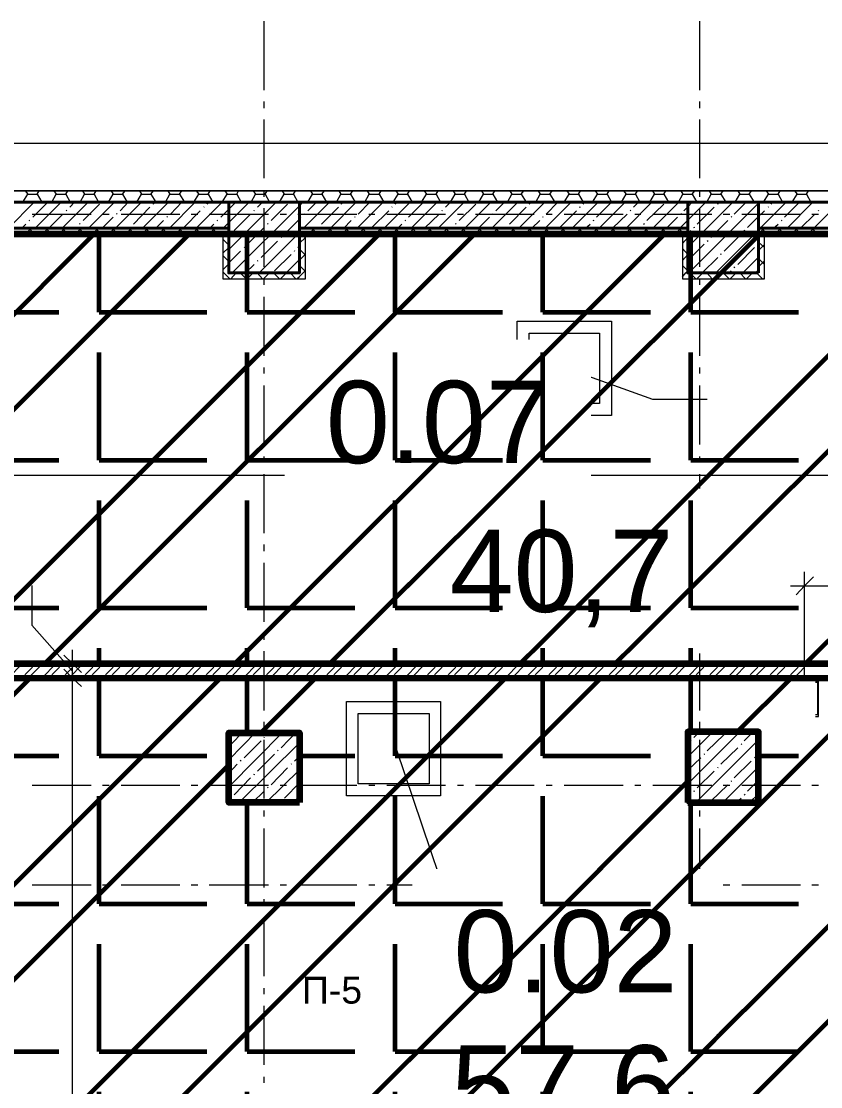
# Model space of a CAD drawing. Header units: millimetres. Extents: x -213911 to 415037, y -3642 to 107391.
# Drawn here: x -186741 to -179948, y 24848 to 33906 of the extents above; entities that cross this region are included whole.
import ezdxf

# ---------------------------------------------------------------- set-up
doc = ezdxf.new("R2010")
doc.units = ezdxf.units.MM
for name, color, linetype, lineweight in [('9.1 Стен подвал шпак', 160, 'Continuous', 90), ('9.2 Потолок подвал шпак', 90, 'Continuous', 60), ('9.3 клининг подвал', 190, 'Continuous', 60), ('Оси', 7, 'Continuous', 9)]:
    doc.layers.add(name, color=color, linetype=linetype, lineweight=lineweight)
doc.layers.add('PDF _Текст', color=7, linetype='Continuous')
doc.styles.get("Standard").update_dxf_attribs({"font": 'arial.ttf'})
pattern_1 = [(0, (0, 0), (0, 1257.3), [914.4, -342.9]), (90, (0, 0), (-1257.3, 8e-14), [914.4, -342.9])]

msp = doc.modelspace()

# ---------------------------------------------------------------- linework, layer by layer
at = {"lineweight": 40}
for points in [[(-188181.2, 32147.6), (-184978.5, 32147.6), (-184978.5, 32367.9), (-188181.2, 32367.9)], [(-184376.9, 32367.9), (-184978.5, 32367.9), (-184978.5, 31766.3), (-184376.9, 31766.3)], [(-184376.9, 32147.6), (-181076.8, 32147.6), (-181076.8, 32367.9), (-184376.9, 32367.9)], [(-180475.3, 31766.3), (-180475.3, 32367.9), (-181076.8, 32367.9), (-181076.8, 31766.3)], [(-180475.3, 32147.6), (-176870.1, 32147.6), (-176870.1, 32367.9), (-180475.3, 32367.9)], [(-184376.9, 27263.1), (-184376.9, 27864.6), (-184978.5, 27864.6), (-184978.5, 27263.1)], [(-180475.3, 27864.6), (-181076.8, 27864.6), (-181076.8, 27263.1), (-180475.3, 27263.1)]]:
    msp.add_lwpolyline(points, close=True, dxfattribs=at)
at = {"lineweight": 18}
for points in [[(-180009.3, 29182.1), (-180085.5, 29105.9), (-180157.5, 29029.6)], [(-186380.7, 28517), (-186304.5, 28445), (-186228.2, 28368.8)], [(-186380.7, 28398.4), (-186304.5, 28322.2), (-186228.2, 28250.1)]]:
    msp.add_lwpolyline(points, dxfattribs=at)
at = {"layer": '9.1 Стен подвал шпак'}
for points in [[(-184376.9, 27263.1), (-184978.5, 27263.1), (-184978.5, 27856.2), (-184376.9, 27856.2)], [(-181076.8, 27263.1), (-180475.3, 27263.1), (-180475.3, 27864.6), (-181076.8, 27864.6)]]:
    msp.add_lwpolyline(points, close=True, dxfattribs=at)
at = {"layer": 'Оси', "lineweight": 9}
for points in [[(-184677.7, 33321), (-184677.7, 33905.7)], [(-180975.2, 33321), (-180975.2, 33905.7)], [(-184677.7, 33168.5), (-184677.7, 33223.6)], [(-180975.2, 33168.5), (-180975.2, 33223.6)], [(-184677.7, 32571.2), (-184677.7, 33071.1)], [(-180975.2, 32571.2), (-180975.2, 33071.1)], [(-168384.7, 28983), (-168384.7, 29385.5), (-172769.4, 29385.5), (-172769.4, 32867.8), (-207511.6, 32867.8), (-207511.6, 4645.2), (-168384.7, 4645.2), (-168384.7, 5043.4)], [(-207062.6, 32465.3), (-193129.2, 32465.3), (-207062.6, 32465.3), (-207062.6, 32367.9), (-193129.2, 32367.9), (-173269.2, 32367.9), (-173269.2, 28885.6), (-164711.8, 28885.6), (-164711.8, 28983), (-164711.8, 32367.9), (-121873.9, 32367.9), (-121873.9, 28944.9)], [(-186728.1, 32367.9), (-186685.7, 32435.6)], [(-186706.9, 32465.3), (-186685.7, 32435.6), (-186605.3, 32435.6), (-186567.1, 32367.9)], [(-186605.3, 32435.6), (-186588.3, 32465.3)], [(-186482.4, 32367.9), (-186444.3, 32435.6)], [(-186465.5, 32465.3), (-186444.3, 32435.6), (-186363.8, 32435.6), (-186325.7, 32367.9)], [(-186363.8, 32435.6), (-186346.8, 32465.3)], [(-186240.9, 32367.9), (-186202.8, 32435.6)], [(-186219.7, 32465.3), (-186202.8, 32435.6), (-186122.3, 32435.6), (-186084.2, 32367.9)], [(-186122.3, 32435.6), (-186105.4, 32465.3)], [(-185999.5, 32367.9), (-185961.3, 32435.6)], [(-185978.3, 32465.3), (-185961.3, 32435.6), (-185880.8, 32435.6), (-185842.7, 32367.9)], [(-185880.8, 32435.6), (-185859.7, 32465.3)], [(-185758, 32367.9), (-185719.9, 32435.6)], [(-185736.8, 32465.3), (-185719.9, 32435.6), (-185639.4, 32435.6), (-185597, 32367.9)], [(-185639.4, 32435.6), (-185618.2, 32465.3)], [(-185516.5, 32367.9), (-185478.4, 32435.6)], [(-185495.3, 32465.3), (-185478.4, 32435.6), (-185397.9, 32435.6), (-185355.5, 32367.9)], [(-185397.9, 32435.6), (-185376.7, 32465.3)], [(-185275, 32367.9), (-185232.7, 32435.6)], [(-185253.9, 32465.3), (-185232.7, 32435.6), (-185152.2, 32435.6), (-185114.1, 32367.9)], [(-185152.2, 32435.6), (-185135.2, 32465.3)], [(-185033.6, 32367.9), (-184991.2, 32435.6)], [(-185012.4, 32465.3), (-184991.2, 32435.6), (-184910.7, 32435.6), (-184872.6, 32367.9)], [(-184910.7, 32435.6), (-184893.8, 32465.3)], [(-184787.9, 32367.9), (-184749.7, 32435.6)], [(-184770.9, 32465.3), (-184749.7, 32435.6), (-184669.2, 32435.6), (-184631.1, 32367.9)], [(-184677.7, 32414.5), (-184677.7, 32469.5)], [(-184669.2, 32435.6), (-184652.3, 32465.3)], [(-184546.4, 32367.9), (-184508.3, 32435.6)], [(-184525.2, 32465.3), (-184508.3, 32435.6), (-184427.8, 32435.6), (-184389.6, 32367.9)], [(-184427.8, 32435.6), (-184410.8, 32465.3)], [(-184304.9, 32367.9), (-184266.8, 32435.6)], [(-184283.7, 32465.3), (-184266.8, 32435.6), (-184186.3, 32435.6), (-184148.2, 32367.9)], [(-184186.3, 32435.6), (-184165.1, 32465.3)], [(-184063.4, 32367.9), (-184025.3, 32435.6)], [(-184042.3, 32465.3), (-184025.3, 32435.6), (-183944.8, 32435.6), (-183902.5, 32367.9)], [(-183944.8, 32435.6), (-183923.7, 32465.3)], [(-183822, 32367.9), (-183783.9, 32435.6)], [(-183800.8, 32465.3), (-183783.9, 32435.6), (-183699.1, 32435.6), (-183661, 32367.9)], [(-183699.1, 32435.6), (-183682.2, 32465.3)], [(-183580.5, 32367.9), (-183538.1, 32435.6)], [(-183559.3, 32465.3), (-183538.1, 32435.6), (-183457.7, 32435.6), (-183419.5, 32367.9)], [(-183457.7, 32435.6), (-183440.7, 32465.3)], [(-183339, 32367.9), (-183296.7, 32435.6)], [(-183317.9, 32465.3), (-183296.7, 32435.6), (-183216.2, 32435.6), (-183178.1, 32367.9)], [(-183216.2, 32435.6), (-183199.2, 32465.3)], [(-183093.3, 32367.9), (-183055.2, 32435.6)], [(-183072.1, 32465.3), (-183055.2, 32435.6), (-182974.7, 32435.6), (-182936.6, 32367.9)], [(-182974.7, 32435.6), (-182957.8, 32465.3)], [(-182851.9, 32367.9), (-182813.7, 32435.6)], [(-182830.7, 32465.3), (-182813.7, 32435.6), (-182733.2, 32435.6), (-182695.1, 32367.9)], [(-182733.2, 32435.6), (-182716.3, 32465.3)], [(-182610.4, 32367.9), (-182572.3, 32435.6)], [(-182589.2, 32465.3), (-182572.3, 32435.6), (-182491.8, 32435.6), (-182449.4, 32367.9)], [(-182491.8, 32435.6), (-182470.6, 32465.3)], [(-182368.9, 32367.9), (-182330.8, 32435.6)], [(-182347.7, 32465.3), (-182330.8, 32435.6), (-182250.3, 32435.6), (-182207.9, 32367.9)], [(-182250.3, 32435.6), (-182229.1, 32465.3)], [(-182127.4, 32367.9), (-182085.1, 32435.6)], [(-182106.3, 32465.3), (-182085.1, 32435.6), (-182004.6, 32435.6), (-181966.5, 32367.9)], [(-182004.6, 32435.6), (-181987.6, 32465.3)], [(-181886, 32367.9), (-181843.6, 32435.6)], [(-181864.8, 32465.3), (-181843.6, 32435.6), (-181763.1, 32435.6), (-181725, 32367.9)], [(-181763.1, 32435.6), (-181746.2, 32465.3)], [(-181640.3, 32367.9), (-181602.1, 32435.6)], [(-181623.3, 32465.3), (-181602.1, 32435.6), (-181521.6, 32435.6), (-181483.5, 32367.9)], [(-181521.6, 32435.6), (-181504.7, 32465.3)], [(-181398.8, 32367.9), (-181360.7, 32435.6)], [(-181377.6, 32465.3), (-181360.7, 32435.6), (-181280.2, 32435.6), (-181242, 32367.9)], [(-181280.2, 32435.6), (-181263.2, 32465.3)], [(-181157.3, 32367.9), (-181119.2, 32435.6)], [(-181136.1, 32465.3), (-181119.2, 32435.6), (-181038.7, 32435.6), (-181000.6, 32367.9)], [(-181038.7, 32435.6), (-181017.5, 32465.3)], [(-180975.2, 32414.5), (-180975.2, 32469.5)], [(-180915.8, 32367.9), (-180877.7, 32435.6)], [(-180894.7, 32465.3), (-180877.7, 32435.6), (-180797.2, 32435.6), (-180754.9, 32367.9)], [(-180797.2, 32435.6), (-180776, 32465.3)], [(-180674.4, 32367.9), (-180636.2, 32435.6)], [(-180653.2, 32465.3), (-180636.2, 32435.6), (-180555.8, 32435.6), (-180513.4, 32367.9)], [(-180555.8, 32435.6), (-180534.6, 32465.3)], [(-180432.9, 32367.9), (-180390.5, 32435.6)], [(-180411.7, 32465.3), (-180390.5, 32435.6), (-180310, 32435.6), (-180271.9, 32367.9)], [(-180310, 32435.6), (-180293.1, 32465.3)], [(-180191.4, 32367.9), (-180149.1, 32435.6)], [(-180170.3, 32465.3), (-180149.1, 32435.6), (-180068.6, 32435.6), (-180030.5, 32367.9)], [(-180068.6, 32435.6), (-180051.6, 32465.3)], [(-186851, 32147.6), (-186630.7, 32367.9)], [(-186808.6, 32363.6), (-186728.1, 32363.6)], [(-186643.4, 32240.8), (-186516.3, 32367.9)], [(-186622.2, 32147.6), (-186401.9, 32367.9)], [(-186567.1, 32363.6), (-186486.6, 32363.6)], [(-186393.4, 32147.6), (-186173.1, 32367.9)], [(-186329.9, 32325.5), (-186287.5, 32367.9)], [(-186325.7, 32363.6), (-186245.2, 32363.6)], [(-186215.5, 32211.1), (-186075.7, 32350.9)], [(-186168.9, 32147.6), (-185948.6, 32367.9)], [(-186079.9, 32363.6), (-185999.5, 32363.6)], [(-185940.2, 32147.6), (-185719.9, 32367.9)], [(-185902, 32295.8), (-185834.2, 32367.9)], [(-185838.5, 32363.6), (-185758, 32363.6)], [(-185711.4, 32147.6), (-185491.1, 32367.9)], [(-185618.2, 32350.9), (-185614, 32359.4)], [(-185597, 32363.6), (-185516.5, 32363.6)], [(-185482.6, 32147.6), (-185262.3, 32367.9)], [(-185474.2, 32266.2), (-185376.7, 32367.9)], [(-185355.5, 32363.6), (-185275, 32363.6)], [(-185253.9, 32147.6), (-185033.6, 32367.9)], [(-185160.7, 32350.9), (-185148, 32367.9)], [(-185114.1, 32363.6), (-185033.6, 32363.6)], [(-185046.3, 32240.8), (-184978.5, 32308.6), (-184919.2, 32367.9)], [(-185025.1, 32147.6), (-184978.5, 32194.2), (-184804.8, 32367.9)], [(-184978.5, 31965.4), (-184576, 32367.9)], [(-184948.8, 31766.3), (-184376.9, 32338.2), (-184347.3, 32367.9)], [(-184732.8, 32325.5), (-184690.4, 32367.9)], [(-184618.4, 32211.1), (-184478.6, 32350.9)], [(-184376.9, 32363.6), (-184304.9, 32363.6)], [(-184343, 32147.6), (-184122.8, 32367.9)], [(-184304.9, 32295.8), (-184232.9, 32367.9)], [(-184143.9, 32363.6), (-184063.4, 32363.6)], [(-184114.3, 32147.6), (-183894, 32367.9)], [(-184021.1, 32350.9), (-184016.9, 32359.4)], [(-183902.5, 32363.6), (-183822, 32363.6)], [(-183885.5, 32147.6), (-183665.2, 32367.9)], [(-183877.1, 32266.2), (-183779.6, 32367.9)], [(-183661, 32363.6), (-183580.5, 32363.6)], [(-183656.8, 32147.6), (-183436.5, 32367.9)], [(-183563.6, 32350.9), (-183550.9, 32367.9)], [(-183449.2, 32240.8), (-183322.1, 32367.9)], [(-183428, 32147.6), (-183207.7, 32367.9)], [(-183419.5, 32363.6), (-183339, 32363.6)], [(-183199.2, 32147.6), (-182978.9, 32367.9)], [(-183178.1, 32363.6), (-183097.6, 32363.6)], [(-183135.7, 32325.5), (-183093.3, 32367.9)], [(-183021.3, 32211.1), (-182877.3, 32350.9)], [(-182970.5, 32147.6), (-182750.2, 32367.9)], [(-182936.6, 32363.6), (-182851.9, 32363.6)], [(-182741.7, 32147.6), (-182521.4, 32367.9)], [(-182707.8, 32295.8), (-182635.8, 32367.9)], [(-182690.9, 32363.6), (-182610.4, 32363.6)], [(-182512.9, 32147.6), (-182292.7, 32367.9)], [(-182449.4, 32363.6), (-182368.9, 32363.6)], [(-182424, 32350.9), (-182415.5, 32359.4)], [(-182288.4, 32147.6), (-182068.1, 32367.9)], [(-182279.9, 32266.2), (-182182.5, 32367.9)], [(-182207.9, 32363.6), (-182127.4, 32363.6)], [(-182059.7, 32147.6), (-181839.4, 32367.9)], [(-181966.5, 32350.9), (-181953.8, 32367.9)], [(-181966.5, 32363.6), (-181886, 32363.6)], [(-181852.1, 32240.8), (-181725, 32367.9)], [(-181830.9, 32147.6), (-181610.6, 32367.9)], [(-181725, 32363.6), (-181644.5, 32363.6)], [(-181602.1, 32147.6), (-181381.8, 32367.9)], [(-181538.6, 32325.5), (-181496.2, 32367.9)], [(-181483.5, 32363.6), (-181403, 32363.6)], [(-181424.2, 32211.1), (-181280.2, 32350.9)], [(-181373.4, 32147.6), (-181153.1, 32367.9)], [(-181237.8, 32363.6), (-181157.3, 32363.6)], [(-181144.6, 32147.6), (-181076.8, 32215.4), (-180924.3, 32367.9)], [(-181110.7, 32295.8), (-181076.8, 32329.7), (-181038.7, 32367.9)], [(-181076.8, 31986.6), (-180695.6, 32367.9)], [(-181068.4, 31766.3), (-180475.3, 32359.4), (-180466.8, 32367.9)], [(-180996.3, 32363.6), (-180915.8, 32363.6)], [(-180822.6, 32350.9), (-180818.4, 32359.4)], [(-180754.9, 32363.6), (-180674.4, 32363.6)], [(-180682.8, 32266.2), (-180581.2, 32367.9)], [(-180513.4, 32363.6), (-180432.9, 32363.6)], [(-180462.6, 32147.6), (-180242.3, 32367.9)], [(-180369.4, 32350.9), (-180356.6, 32367.9)], [(-180271.9, 32363.6), (-180191.4, 32363.6)], [(-180255, 32240.8), (-180127.9, 32367.9)], [(-180233.8, 32147.6), (-180013.5, 32367.9)], [(-180030.5, 32363.6), (-179950, 32363.6)], [(-180005, 32147.6), (-179784.7, 32367.9)], [(-186647.6, 32266.2), (-186147.7, 32266.2)], [(-186507.8, 32147.6), (-186389.2, 32266.2)], [(-186359.5, 32295.8), (-186355.3, 32300.1)], [(-186050.3, 32266.2), (-185995.2, 32266.2)], [(-185931.7, 32266.2), (-185927.4, 32270.4)], [(-185893.6, 32266.2), (-185393.7, 32266.2)], [(-185787.6, 32181.5), (-185647.8, 32325.5)], [(-185503.8, 32240.8), (-185499.6, 32245)], [(-185359.8, 32151.8), (-185220, 32295.8)], [(-185296.2, 32266.2), (-185241.2, 32266.2)], [(-185190.3, 32325.5), (-185186.1, 32329.7)], [(-185143.7, 32266.2), (-184639.6, 32266.2)], [(-184931.9, 32126.4), (-184792.1, 32266.2)], [(-184762.4, 32295.8), (-184758.2, 32300.1)], [(-184677.7, 31817.1), (-184677.7, 32317)], [(-184542.2, 32266.2), (-184487.1, 32266.2)], [(-184389.6, 32266.2), (-183889.8, 32266.2)], [(-184334.6, 32266.2), (-184330.3, 32270.4)], [(-184190.5, 32181.5), (-184046.5, 32325.5)], [(-183906.7, 32240.8), (-183902.5, 32245)], [(-183788.1, 32266.2), (-183737.3, 32266.2)], [(-183762.7, 32151.8), (-183618.6, 32295.8)], [(-183635.6, 32266.2), (-183135.7, 32266.2)], [(-183593.2, 32325.5), (-183589, 32329.7)], [(-183313.6, 32147.6), (-183190.8, 32266.2)], [(-183165.3, 32295.8), (-183161.1, 32300.1)], [(-183034, 32266.2), (-182983.2, 32266.2)], [(-182881.5, 32266.2), (-182381.6, 32266.2)], [(-182737.5, 32266.2), (-182733.2, 32270.4)], [(-182593.4, 32181.5), (-182449.4, 32325.5)], [(-182309.6, 32240.8), (-182305.4, 32245)], [(-182279.9, 32266.2), (-182229.1, 32266.2)], [(-182165.6, 32151.8), (-182021.5, 32295.8)], [(-182127.4, 32266.2), (-181627.6, 32266.2)], [(-181996.1, 32325.5), (-181987.6, 32329.7)], [(-181716.5, 32147.6), (-181593.7, 32266.2)], [(-181568.2, 32295.8), (-181559.8, 32300.1)], [(-181525.9, 32266.2), (-181475, 32266.2)], [(-181373.4, 32266.2), (-180873.5, 32266.2)], [(-181136.1, 32266.2), (-181131.9, 32270.4)], [(-180996.3, 32181.5), (-180852.3, 32325.5)], [(-180975.2, 31817.1), (-180975.2, 32317)], [(-180776, 32266.2), (-180721, 32266.2)], [(-180708.3, 32240.8), (-180704, 32245)], [(-180619.3, 32266.2), (-180119.4, 32266.2)], [(-180568.5, 32151.8), (-180475.3, 32245), (-180424.4, 32295.8)], [(-180394.8, 32325.5), (-180390.5, 32329.7)], [(-180119.4, 32147.6), (-179996.6, 32266.2)], [(-180022, 32266.2), (-179966.9, 32266.2)], [(-179966.9, 32295.8), (-179962.7, 32300.1)], [(-186736.6, 32147.6), (-186702.7, 32181.5)], [(-186673, 32211.1), (-186668.8, 32215.4)], [(-186245.2, 32181.5), (-186240.9, 32185.7)], [(-186054.5, 32147.6), (-185961.3, 32240.8)], [(-185817.3, 32151.8), (-185813.1, 32156)], [(-185597, 32147.6), (-185533.5, 32211.1)], [(-185139.5, 32147.6), (-185105.6, 32181.5)], [(-185075.9, 32211.1), (-185071.7, 32215.4)], [(-184648.1, 32181.5), (-184643.8, 32185.7)], [(-184504, 32096.7), (-184376.9, 32223.8), (-184364.2, 32240.8)], [(-184220.2, 32151.8), (-184216, 32156)], [(-183999.9, 32147.6), (-183936.4, 32211.1)], [(-183542.4, 32147.6), (-183508.5, 32181.5)], [(-183478.8, 32211.1), (-183474.6, 32215.4)], [(-183051, 32181.5), (-183046.7, 32185.7)], [(-182856.1, 32147.6), (-182762.9, 32240.8)], [(-182623.1, 32151.8), (-182618.9, 32156)], [(-182402.8, 32147.6), (-182335, 32211.1)], [(-181945.3, 32147.6), (-181907.2, 32181.5)], [(-181881.7, 32211.1), (-181873.3, 32215.4)], [(-181453.9, 32181.5), (-181445.4, 32185.7)], [(-181259, 32147.6), (-181165.8, 32240.8)], [(-181026, 32151.8), (-181017.5, 32156)], [(-180882, 32067.1), (-180737.9, 32211.1)], [(-180348.2, 32147.6), (-180310, 32181.5)], [(-180280.4, 32211.1), (-180276.2, 32215.4)], [(-184978.5, 32147.6), (-185029.3, 32147.6), (-188130.3, 32147.6), (-188181.2, 32147.6), (-188181.2, 31567.2), (-188778.5, 31567.2), (-188778.5, 32147.6), (-188829.3, 32147.6), (-189782.5, 32147.6), (-189829.1, 32147.6)], [(-189829.1, 28445), (-189782.5, 28445), (-189782.5, 32096.7), (-188829.3, 32096.7), (-188829.3, 31567.2), (-188829.3, 31516.4), (-188181.2, 31516.4), (-188130.3, 31516.4), (-188130.3, 32096.7), (-185029.3, 32096.7), (-185029.3, 31766.3), (-185029.3, 31715.5), (-184376.9, 31715.5), (-184326.1, 31715.5), (-184326.1, 32096.7), (-181123.4, 32096.7), (-181123.4, 31766.3), (-181123.4, 31715.5), (-180475.3, 31715.5), (-180424.4, 31715.5), (-180424.4, 32096.7), (-178374, 32096.7), (-178374, 28445), (-178323.2, 28445)], [(-186706.9, 32096.7), (-186656.1, 32147.6)], [(-186626.4, 32096.7), (-186677.3, 32147.6)], [(-186562.9, 32096.7), (-186512.1, 32147.6)], [(-186482.4, 32096.7), (-186533.2, 32147.6)], [(-186423.1, 32096.7), (-186372.3, 32147.6)], [(-186342.6, 32096.7), (-186393.4, 32147.6)], [(-186279.1, 32147.6), (-186274.8, 32151.8)], [(-186279.1, 32096.7), (-186232.5, 32147.6)], [(-186202.8, 32096.7), (-186249.4, 32147.6)], [(-186139.3, 32096.7), (-186088.4, 32147.6)], [(-186058.8, 32096.7), (-186109.6, 32147.6)], [(-185999.5, 32096.7), (-185948.6, 32147.6)], [(-185919, 32096.7), (-185969.8, 32147.6)], [(-185855.4, 32096.7), (-185804.6, 32147.6)], [(-185774.9, 32096.7), (-185825.8, 32147.6)], [(-185715.6, 32096.7), (-185664.8, 32147.6)], [(-185635.1, 32096.7), (-185686, 32147.6)], [(-185571.6, 32096.7), (-185525, 32147.6)], [(-185495.3, 32096.7), (-185541.9, 32147.6)], [(-185431.8, 32096.7), (-185381, 32147.6)], [(-185351.3, 32096.7), (-185402.1, 32147.6)], [(-185292, 32096.7), (-185241.2, 32147.6)], [(-185211.5, 32096.7), (-185258.1, 32147.6)], [(-185148, 32096.7), (-185097.1, 32147.6)], [(-185067.5, 32096.7), (-185118.3, 32147.6)], [(-185029.3, 32075.6), (-184978.5, 32126.4)], [(-178323.2, 32147.6), (-178374, 32147.6), (-180424.4, 32147.6), (-180475.3, 32147.6), (-180475.3, 31766.3), (-181076.8, 31766.3), (-181076.8, 32147.6), (-181123.4, 32147.6), (-184326.1, 32147.6), (-184376.9, 32147.6), (-184376.9, 31766.3), (-184978.5, 31766.3)], [(-184961.6, 32096.7), (-184957.3, 32101)], [(-184817.5, 32012), (-184677.7, 32151.8)], [(-184720.1, 31766.3), (-184376.9, 32109.4)], [(-184533.7, 32067.1), (-184529.4, 32071.3)], [(-184326.1, 32062.8), (-184376.9, 32113.7)], [(-184376.9, 32020.5), (-184326.1, 32067.1)], [(-184300.7, 32096.7), (-184249.8, 32147.6)], [(-184220.2, 32096.7), (-184271, 32147.6)], [(-184156.6, 32096.7), (-184110, 32147.6)], [(-184076.2, 32096.7), (-184127, 32147.6)], [(-184016.9, 32096.7), (-183966, 32147.6)], [(-183936.4, 32096.7), (-183987.2, 32147.6)], [(-183877.1, 32096.7), (-183826.2, 32147.6)], [(-183796.6, 32096.7), (-183843.2, 32147.6)], [(-183733, 32096.7), (-183682.2, 32147.6)], [(-183652.5, 32096.7), (-183703.4, 32147.6)], [(-183593.2, 32096.7), (-183542.4, 32147.6)], [(-183512.7, 32096.7), (-183563.6, 32147.6)], [(-183449.2, 32096.7), (-183402.6, 32147.6)], [(-183368.7, 32096.7), (-183419.5, 32147.6)], [(-183309.4, 32096.7), (-183258.5, 32147.6)], [(-183228.9, 32096.7), (-183279.7, 32147.6)], [(-183169.6, 32096.7), (-183118.7, 32147.6)], [(-183089.1, 32096.7), (-183135.7, 32147.6)], [(-183084.9, 32147.6), (-183076.4, 32151.8)], [(-183025.5, 32096.7), (-182974.7, 32147.6)], [(-182945.1, 32096.7), (-182995.9, 32147.6)], [(-182885.7, 32096.7), (-182834.9, 32147.6)], [(-182805.3, 32096.7), (-182856.1, 32147.6)], [(-182741.7, 32096.7), (-182690.9, 32147.6)], [(-182661.2, 32096.7), (-182712.1, 32147.6)], [(-182601.9, 32096.7), (-182551.1, 32147.6)], [(-182521.4, 32096.7), (-182572.3, 32147.6)], [(-182457.9, 32096.7), (-182411.3, 32147.6)], [(-182381.6, 32096.7), (-182428.2, 32147.6)], [(-182318.1, 32096.7), (-182267.2, 32147.6)], [(-182237.6, 32096.7), (-182288.4, 32147.6)], [(-182178.3, 32096.7), (-182127.4, 32147.6)], [(-182097.8, 32096.7), (-182148.6, 32147.6)], [(-182034.2, 32096.7), (-181983.4, 32147.6)], [(-181953.8, 32096.7), (-182004.6, 32147.6)], [(-181894.4, 32096.7), (-181843.6, 32147.6)], [(-181814, 32096.7), (-181864.8, 32147.6)], [(-181750.4, 32096.7), (-181703.8, 32147.6)], [(-181674.2, 32096.7), (-181720.8, 32147.6)], [(-181610.6, 32096.7), (-181559.8, 32147.6)], [(-181530.1, 32096.7), (-181581, 32147.6)], [(-181487.8, 32147.6), (-181479.3, 32151.8)], [(-181470.8, 32096.7), (-181420, 32147.6)], [(-181390.3, 32096.7), (-181441.2, 32147.6)], [(-181326.8, 32096.7), (-181275.9, 32147.6)], [(-181246.3, 32096.7), (-181297.1, 32147.6)], [(-181187, 32096.7), (-181136.1, 32147.6)], [(-181076.8, 32062.8), (-181123.4, 32113.7), (-181157.3, 32147.6)], [(-181123.4, 32016.2), (-181076.8, 32067.1)], [(-181076.8, 32101), (-181051.4, 32126.4)], [(-180839.6, 31766.3), (-180475.3, 32130.6)], [(-180767.6, 31952.7), (-180623.5, 32096.7)], [(-180598.1, 32126.4), (-180589.6, 32130.6)], [(-180475.3, 32101), (-180428.7, 32147.6)], [(-180399, 32096.7), (-180424.4, 32122.2), (-180449.8, 32147.6)], [(-180335.5, 32096.7), (-180288.9, 32147.6)], [(-180255, 32096.7), (-180305.8, 32147.6)], [(-180195.7, 32096.7), (-180144.8, 32147.6)], [(-180115.2, 32096.7), (-180166, 32147.6)], [(-180055.9, 32096.7), (-180005, 32147.6)], [(-179975.4, 32096.7), (-180022, 32147.6)], [(-184978.5, 32003.5), (-185029.3, 32054.4)], [(-185029.3, 31935.8), (-184978.5, 31982.4)], [(-184847.2, 31982.4), (-184842.9, 31986.6)], [(-184703.1, 31897.6), (-184563.3, 32037.4)], [(-184389.6, 31982.4), (-184376.9, 31995.1)], [(-181123.4, 31872.2), (-181076.8, 31923), (-181123.4, 31973.9)], [(-181076.8, 31872.2), (-180937, 32012)], [(-180911.6, 32037.4), (-180903.1, 32041.7)], [(-180653.2, 31838.3), (-180509.2, 31982.4)], [(-180483.7, 32012), (-180475.3, 32016.2)], [(-180424.4, 31982.4), (-180475.3, 32029)], [(-180475.3, 31956.9), (-180424.4, 32007.8)], [(-184978.5, 31863.7), (-185029.3, 31914.6)], [(-184978.5, 31851), (-184876.8, 31952.7)], [(-184588.8, 31783.2), (-184449, 31923)], [(-184419.3, 31952.7), (-184415.1, 31956.9)], [(-184326.1, 31918.8), (-184376.9, 31969.6)], [(-184376.9, 31876.4), (-184326.1, 31927.3)], [(-180954, 31766.3), (-180822.6, 31897.6)], [(-180797.2, 31923), (-180793, 31931.5)], [(-180610.8, 31766.3), (-180475.3, 31901.9)], [(-180424.4, 31838.3), (-180475.3, 31889.2)], [(-185029.3, 31791.7), (-184978.5, 31842.6)], [(-184834.5, 31766.3), (-184762.4, 31838.3)], [(-184732.8, 31868), (-184728.6, 31872.2)], [(-184491.3, 31766.3), (-184376.9, 31880.7)], [(-184326.1, 31779), (-184376.9, 31829.8)], [(-181123.4, 31732.4), (-181093.8, 31766.3), (-181076.8, 31783.2), (-181123.4, 31829.8)], [(-180682.8, 31808.7), (-180678.6, 31817.1)], [(-180496.4, 31766.3), (-180475.3, 31791.7)], [(-180475.3, 31817.1), (-180424.4, 31868)], [(-184970, 31715.5), (-185020.9, 31766.3), (-185029.3, 31770.5)], [(-184961.6, 31715.5), (-184915, 31766.3)], [(-184830.2, 31715.5), (-184881.1, 31766.3)], [(-184821.8, 31715.5), (-184770.9, 31766.3)], [(-184690.4, 31715.5), (-184737, 31766.3)], [(-184682, 31715.5), (-184631.1, 31766.3)], [(-184677.7, 31664.6), (-184677.7, 31715.5)], [(-184546.4, 31715.5), (-184597.2, 31766.3)], [(-184537.9, 31715.5), (-184487.1, 31766.3)], [(-184406.6, 31715.5), (-184457.4, 31766.3)], [(-184398.1, 31715.5), (-184376.9, 31736.6), (-184326.1, 31787.5)], [(-184376.9, 31766.3), (-184376.9, 31766.3)], [(-181009, 31715.5), (-181059.9, 31766.3)], [(-181000.6, 31715.5), (-180949.7, 31766.3)], [(-180975.2, 31664.6), (-180975.2, 31715.5)], [(-180869.2, 31715.5), (-180915.8, 31766.3)], [(-180860.8, 31715.5), (-180809.9, 31766.3)], [(-180725.2, 31715.5), (-180776, 31766.3)], [(-180725.2, 31766.3), (-180708.3, 31783.2)], [(-180716.7, 31715.5), (-180665.9, 31766.3)], [(-180585.4, 31715.5), (-180636.2, 31766.3)], [(-180576.9, 31715.5), (-180526.1, 31766.3)], [(-180441.4, 31715.5), (-180475.3, 31749.4), (-180492.2, 31766.3)], [(-180432.9, 31715.5), (-180424.4, 31723.9)], [(-184677.7, 31063.1), (-184677.7, 31563)], [(-180975.2, 31063.1), (-180975.2, 31563)], [(-184677.7, 30910.6), (-184677.7, 30961.4)], [(-182102, 30952.9), (-181377.6, 30694.5), (-180911.6, 30694.5)], [(-180975.2, 30910.6), (-180975.2, 30961.4)], [(-184677.7, 30309), (-184677.7, 30808.9)], [(-180975.2, 30309), (-180975.2, 30808.9)], [(-184677.7, 30156.5), (-184677.7, 30207.3)], [(-180975.2, 30156.5), (-180975.2, 30207.3)], [(-190070.6, 30046.3), (-189829.1, 30046.3), (-178323.2, 30046.3), (-178204.6, 30046.3), (-173370.9, 30046.3)], [(-184677.7, 29554.9), (-184677.7, 30054.8)], [(-180975.2, 29554.9), (-180975.2, 30054.8)], [(-184677.7, 29402.4), (-184677.7, 29457.5)], [(-180975.2, 29402.4), (-180975.2, 29457.5)], [(-184677.7, 28800.9), (-184677.7, 29300.8)], [(-180975.2, 28800.9), (-180975.2, 29300.8)], [(-180085.5, 28449.2), (-180085.5, 29105.9), (-180085.5, 29224.5)], [(-186651.9, 29110.1), (-186651.9, 28771.2), (-186304.5, 28381.5)], [(-180204.1, 29105.9), (-178683.3, 29105.9), (-178204.6, 29105.9)], [(-184677.7, 28648.4), (-184677.7, 28703.4)], [(-180975.2, 28648.4), (-180975.2, 28703.4)], [(-186304.5, 23471.5), (-186304.5, 23708.8), (-186304.5, 28322.2), (-186304.5, 28563.6)], [(-184677.7, 28046.8), (-184677.7, 28550.9)], [(-180975.2, 28046.8), (-180975.2, 28550.9)], [(-186851, 28322.2), (-186732.3, 28445)], [(-186736.6, 28322.2), (-186618, 28445)], [(-186681.5, 28322.2), (-186558.7, 28445)], [(-186567.1, 28322.2), (-186444.3, 28445)], [(-186507.8, 28322.2), (-186389.2, 28445)], [(-186410.4, 28445), (-186304.5, 28445), (-186185.9, 28445)], [(-186393.4, 28322.2), (-186274.8, 28445)], [(-186338.4, 28322.2), (-186215.5, 28445)], [(-186224, 28322.2), (-186105.4, 28445)], [(-186164.7, 28322.2), (-186046.1, 28445)], [(-186050.3, 28322.2), (-185931.7, 28445)], [(-185995.2, 28322.2), (-185876.6, 28445)], [(-185880.8, 28322.2), (-185762.2, 28445)], [(-185825.8, 28322.2), (-185702.9, 28445)], [(-185711.4, 28322.2), (-185588.5, 28445)], [(-185652.1, 28322.2), (-185533.5, 28445)], [(-185537.7, 28322.2), (-185419.1, 28445)], [(-185482.6, 28322.2), (-185359.8, 28445)], [(-185368.2, 28322.2), (-185245.4, 28445)], [(-185308.9, 28322.2), (-185190.3, 28445)], [(-185194.6, 28322.2), (-185075.9, 28445)], [(-185139.5, 28322.2), (-185020.9, 28445)], [(-185025.1, 28322.2), (-184906.5, 28445)], [(-184970, 28322.2), (-184847.2, 28445)], [(-184855.6, 28322.2), (-184732.8, 28445)], [(-184796.3, 28322.2), (-184677.7, 28445)], [(-184682, 28322.2), (-184563.3, 28445)], [(-184626.9, 28322.2), (-184504, 28445)], [(-184512.5, 28322.2), (-184389.6, 28445)], [(-184453.2, 28322.2), (-184334.6, 28445)], [(-184338.8, 28322.2), (-184220.2, 28445)], [(-184283.7, 28322.2), (-184165.1, 28445)], [(-184169.4, 28322.2), (-184050.7, 28445)], [(-184110, 28322.2), (-183991.4, 28445)], [(-183999.9, 28322.2), (-183877.1, 28445)], [(-183940.6, 28322.2), (-183822, 28445)], [(-183826.2, 28322.2), (-183707.6, 28445)], [(-183771.1, 28322.2), (-183648.3, 28445)], [(-183656.8, 28322.2), (-183533.9, 28445)], [(-183597.5, 28322.2), (-183478.8, 28445)], [(-183483.1, 28322.2), (-183364.5, 28445)], [(-183428, 28322.2), (-183305.1, 28445)], [(-183313.6, 28322.2), (-183195, 28445)], [(-183254.3, 28322.2), (-183135.7, 28445)], [(-183139.9, 28322.2), (-183021.3, 28445)], [(-183084.9, 28322.2), (-182966.2, 28445)], [(-182970.5, 28322.2), (-182851.9, 28445)], [(-182915.4, 28322.2), (-182792.5, 28445)], [(-182801, 28322.2), (-182678.2, 28445)], [(-182741.7, 28322.2), (-182623.1, 28445)], [(-182627.3, 28322.2), (-182508.7, 28445)], [(-182572.3, 28322.2), (-182449.4, 28445)], [(-182457.9, 28322.2), (-182335, 28445)], [(-182398.6, 28322.2), (-182279.9, 28445)], [(-182284.2, 28322.2), (-182165.6, 28445)], [(-182229.1, 28322.2), (-182110.5, 28445)], [(-182114.7, 28322.2), (-181996.1, 28445)], [(-182059.7, 28322.2), (-181936.8, 28445)], [(-181945.3, 28322.2), (-181822.4, 28445)], [(-181886, 28322.2), (-181767.4, 28445)], [(-181771.6, 28322.2), (-181653, 28445)], [(-181716.5, 28322.2), (-181593.7, 28445)], [(-181602.1, 28322.2), (-181479.3, 28445)], [(-181542.8, 28322.2), (-181424.2, 28445)], [(-181428.4, 28322.2), (-181309.8, 28445)], [(-181373.4, 28322.2), (-181254.8, 28445)], [(-181259, 28322.2), (-181140.4, 28445)], [(-181199.7, 28322.2), (-181081.1, 28445)], [(-181089.5, 28322.2), (-180966.7, 28445)], [(-181030.2, 28322.2), (-180911.6, 28445)], [(-180915.8, 28322.2), (-180797.2, 28445)], [(-180860.8, 28322.2), (-180737.9, 28445)], [(-180746.4, 28322.2), (-180623.5, 28445)], [(-180687.1, 28322.2), (-180568.5, 28445)], [(-180572.7, 28322.2), (-180454.1, 28445)], [(-180517.6, 28322.2), (-180394.8, 28445)], [(-180403.2, 28322.2), (-180284.6, 28445)], [(-180343.9, 28322.2), (-180225.3, 28445)], [(-180229.6, 28322.2), (-180110.9, 28445)], [(-180174.5, 28322.2), (-180085.5, 28415.4)], [(-186410.4, 28322.2), (-186304.5, 28322.2), (-186185.9, 28322.2)], [(-179992.3, 27996), (-179966.9, 27996), (-179966.9, 28296.7), (-179992.3, 28296.7)], [(-179992.3, 28288.3), (-179975.4, 28288.3), (-179975.4, 28008.7), (-179992.3, 28008.7)], [(-184677.7, 27894.3), (-184677.7, 27949.4)], [(-180975.2, 27894.3), (-180975.2, 27949.4)], [(-184978.5, 27856.2), (-184970, 27864.6)], [(-184978.5, 27627.4), (-184745.5, 27864.6)], [(-184978.5, 27398.6), (-184516.7, 27864.6)], [(-184961.6, 27758.7), (-184855.6, 27864.6)], [(-184677.7, 27818), (-184673.5, 27822.3)], [(-184648.1, 27843.4), (-184631.1, 27864.6)], [(-184533.7, 27729.1), (-184402.4, 27864.6)], [(-181076.8, 27652.8), (-180865, 27864.6)], [(-181076.8, 27424.1), (-180636.2, 27864.6)], [(-181026, 27818), (-180979.4, 27864.6)], [(-180911.6, 27703.6), (-180767.6, 27843.4)], [(-180598.1, 27788.4), (-180521.9, 27864.6)], [(-184889.5, 27263.1), (-184376.9, 27771.4)], [(-184847.2, 27644.3), (-184703.1, 27788.4)], [(-184677.7, 27297), (-184677.7, 27796.8)], [(-183555.1, 27720.6), (-183118.7, 26428.5), (-182657, 26428.5)], [(-181051.4, 27788.4), (-181047.2, 27792.6)], [(-181009, 27263.1), (-180475.3, 27796.8)], [(-180975.2, 27297), (-180975.2, 27796.8)], [(-180797.2, 27589.3), (-180653.2, 27729.1)], [(-180623.5, 27758.7), (-180619.3, 27763)], [(-184732.8, 27530), (-184588.8, 27674)], [(-184563.3, 27703.6), (-184559.1, 27707.9)], [(-184419.3, 27614.7), (-184376.9, 27657)], [(-181076.8, 27538.4), (-180966.7, 27644.3)], [(-180937, 27674), (-180932.8, 27678.2)], [(-180509.2, 27644.3), (-180504.9, 27648.6)], [(-180483.7, 27674), (-180475.3, 27682.5)], [(-184978.5, 27513), (-184906.5, 27589.3)], [(-184876.8, 27614.7), (-184872.6, 27623.2)], [(-184660.8, 27263.1), (-184376.9, 27542.7)], [(-184618.4, 27415.6), (-184478.6, 27559.6)], [(-184449, 27589.3), (-184444.7, 27593.5)], [(-180822.6, 27559.6), (-180818.4, 27563.8)], [(-180780.3, 27263.1), (-180475.3, 27568.1)], [(-180682.8, 27474.9), (-180538.8, 27614.7)], [(-184931.9, 27330.9), (-184792.1, 27474.9)], [(-184762.4, 27500.3), (-184758.2, 27508.8)], [(-180996.3, 27390.2), (-180852.3, 27530)], [(-180708.3, 27445.2), (-180704, 27449.5)], [(-180568.5, 27360.5), (-180475.3, 27453.7)], [(-186647.6, 27411.3), (-186147.7, 27411.3)], [(-186050.3, 27411.3), (-185995.2, 27411.3)], [(-185893.6, 27411.3), (-185393.7, 27411.3)], [(-185296.2, 27411.3), (-185241.2, 27411.3)], [(-185143.7, 27411.3), (-184639.6, 27411.3)], [(-184775.2, 27263.1), (-184677.7, 27360.5)], [(-184648.1, 27390.2), (-184643.8, 27394.4)], [(-184542.2, 27411.3), (-184487.1, 27411.3)], [(-184504, 27301.2), (-184376.9, 27432.5)], [(-184389.6, 27411.3), (-183889.8, 27411.3)], [(-183788.1, 27411.3), (-183737.3, 27411.3)], [(-183635.6, 27411.3), (-183135.7, 27411.3)], [(-183034, 27411.3), (-182983.2, 27411.3)], [(-182881.5, 27411.3), (-182381.6, 27411.3)], [(-182279.9, 27411.3), (-182229.1, 27411.3)], [(-182127.4, 27411.3), (-181627.6, 27411.3)], [(-181525.9, 27411.3), (-181475, 27411.3)], [(-181373.4, 27411.3), (-180873.5, 27411.3)], [(-181026, 27360.5), (-181017.5, 27364.7)], [(-180882, 27275.8), (-180737.9, 27415.6)], [(-180776, 27411.3), (-180721, 27411.3)], [(-180619.3, 27411.3), (-180119.4, 27411.3)], [(-180022, 27411.3), (-179966.9, 27411.3)], [(-184961.6, 27301.2), (-184957.3, 27305.4)], [(-184533.7, 27275.8), (-184529.4, 27280)], [(-184432, 27263.1), (-184376.9, 27318.1)], [(-181076.8, 27309.7), (-181051.4, 27330.9)], [(-180665.9, 27263.1), (-180623.5, 27301.2)], [(-180598.1, 27330.9), (-180589.6, 27335.1)], [(-180551.5, 27263.1), (-180475.3, 27339.3)], [(-184677.7, 27144.5), (-184677.7, 27195.3)], [(-180975.2, 27144.5), (-180975.2, 27195.3)], [(-184677.7, 26542.9), (-184677.7, 27042.8)], [(-180975.2, 26542.9), (-180975.2, 27042.8)], [(-186647.6, 26564.1), (-186147.7, 26564.1)], [(-186050.3, 26564.1), (-185995.2, 26564.1)], [(-185893.6, 26564.1), (-185393.7, 26564.1)], [(-185296.2, 26564.1), (-185241.2, 26564.1)], [(-185143.7, 26564.1), (-184639.6, 26564.1)], [(-184542.2, 26564.1), (-184487.1, 26564.1)], [(-184389.6, 26564.1), (-183889.8, 26564.1)], [(-183788.1, 26564.1), (-183737.3, 26564.1)], [(-183635.6, 26564.1), (-183135.7, 26564.1)], [(-183034, 26564.1), (-182983.2, 26564.1)], [(-182881.5, 26564.1), (-182381.6, 26564.1)], [(-182279.9, 26564.1), (-182229.1, 26564.1)], [(-182127.4, 26564.1), (-181627.6, 26564.1)], [(-181525.9, 26564.1), (-181475, 26564.1)], [(-181373.4, 26564.1), (-180873.5, 26564.1)], [(-180776, 26564.1), (-180721, 26564.1)], [(-180619.3, 26564.1), (-180119.4, 26564.1)], [(-180022, 26564.1), (-179966.9, 26564.1)], [(-184677.7, 26390.4), (-184677.7, 26441.2)], [(-180975.2, 26390.4), (-180975.2, 26441.2)], [(-184677.7, 25788.8), (-184677.7, 26288.7)], [(-180975.2, 25788.8), (-180975.2, 26288.7)], [(-184677.7, 25636.3), (-184677.7, 25687.1)], [(-180975.2, 25636.3), (-180975.2, 25687.1)], [(-184677.7, 25034.8), (-184677.7, 25534.6)], [(-180975.2, 25034.8), (-180975.2, 25534.6)], [(-184677.7, 24882.2), (-184677.7, 24933.1)], [(-180975.2, 24882.2), (-180975.2, 24933.1)]]:
    msp.add_lwpolyline(points, dxfattribs=at)
for points in [[(-173167.6, 32367.9), (-173167.6, 28885.6), (-173167.6, 32367.9), (-173167.6, 32465.3), (-193129.2, 32465.3), (-173167.6, 32465.3)], [(-189829.1, 28322.2), (-180085.5, 28322.2), (-180085.5, 28445), (-189829.1, 28445), (-189829.1, 32147.6), (-189952, 32147.6), (-189952, 23590.2), (-189829.1, 23590.2), (-188778.5, 23590.2), (-188778.5, 23708.8), (-189829.1, 23708.8), (-189829.1, 23759.6)], [(-181725, 30554.7), (-182525.7, 30554.7), (-182525.7, 31355.4), (-181725, 31355.4)], [(-181826.7, 30656.4), (-182424, 30656.4), (-182424, 31253.7), (-181826.7, 31253.7)], [(-183178.1, 27322.4), (-183978.7, 27322.4), (-183978.7, 28123), (-183178.1, 28123)], [(-183275.5, 27424.1), (-183877.1, 27424.1), (-183877.1, 28021.4), (-183275.5, 28021.4)]]:
    msp.add_lwpolyline(points, close=True, dxfattribs=at)

# ---------------------------------------------------------------- texts
at = {"layer": 'PDF _Текст', "char_height": 227.67, "attachment_point": 4}
for insert in [(-184356.4, 30608.1), (-184356.4, 25666.9)]:
    msp.add_mtext('П-5', dxfattribs=dict(at, insert=insert))

# ---------------------------------------------------------------- next in the draw order: texts
at = {"char_height": 700, "attachment_point": 4, "bg_fill": 3, "box_fill_scale": 1.5, "bg_fill_color": 256, "bg_fill_transparency": 0}
for s, insert in [('40,7', (-183101.5, 29168.6)), ('57,6', (-183088.8, 24785.8))]:
    msp.add_mtext(s, dxfattribs=dict(at, insert=insert))

# ---------------------------------------------------------------- next in the draw order: texts
for s, insert in [('0.07', (-184152.6, 30494.3)), ('0.02', (-183067.7, 25994.8))]:
    msp.add_mtext(s, dxfattribs=dict(at, insert=insert))

# ---------------------------------------------------------------- next in the draw order: hatches: boundary and pattern name
at = {"layer": '9.2 Потолок подвал шпак'}
h = msp.add_hatch(dxfattribs=at)
h.set_pattern_fill('ANGLE', color=256, scale=180)
h.set_pattern_definition(pattern_1)
h.paths.add_polyline_path([(-189782.5, 28445), (-178374, 28445), (-178374, 32096.7), (-189782.5, 32096.7)])
h = msp.add_hatch(dxfattribs=at)
h.set_pattern_fill('ANGLE', color=256, scale=180)
h.set_pattern_definition(pattern_1)
h.paths.add_polyline_path([(-178369.8, 28322.2), (-189782.5, 28317.9), (-189782.5, 23759.6), (-180424.4, 23759.6), (-180424.4, 20518.8), (-178374, 20518.8)])
h.paths.add_polyline_path([(-184978.5, 27263.1), (-184978.5, 27856.2), (-184376.9, 27856.2), (-184376.9, 27263.1)], flags=16)
h.paths.add_polyline_path([(-188181.2, 26860.6), (-188778.5, 26860.6), (-188778.5, 27462.2), (-188181.2, 27462.2)], flags=16)
h.paths.add_polyline_path([(-181076.8, 27263.1), (-181076.8, 27864.6), (-180475.3, 27864.6), (-180475.3, 27263.1)], flags=16)
at = {"layer": '9.3 клининг подвал'}
h = msp.add_hatch(dxfattribs=at)
h.set_pattern_fill('ANSI32', color=256, scale=180)
h.paths.add_polyline_path([(-189782.5, 28445), (-178374, 28445), (-178374, 32096.7), (-189782.5, 32096.7)])
h = msp.add_hatch(dxfattribs=at)
h.set_pattern_fill('ANSI32', color=256, scale=180)
h.paths.add_polyline_path([(-178369.8, 28322.2), (-189782.5, 28317.9), (-189782.5, 23759.6), (-180424.4, 23759.6), (-180424.4, 20518.8), (-178374, 20518.8)])
h.paths.add_polyline_path([(-184978.5, 27263.1), (-184978.5, 27856.2), (-184376.9, 27856.2), (-184376.9, 27263.1)], flags=16)
h.paths.add_polyline_path([(-188181.2, 26860.6), (-188778.5, 26860.6), (-188778.5, 27462.2), (-188181.2, 27462.2)], flags=16)
h.paths.add_polyline_path([(-181076.8, 27263.1), (-181076.8, 27864.6), (-180475.3, 27864.6), (-180475.3, 27263.1)], flags=16)

# ---------------------------------------------------------------- next in the draw order: linework, layer by layer
at = {"layer": '9.1 Стен подвал шпак'}
for points in [[(-189782.5, 28445), (-178374, 28445), (-178374, 32096.7), (-189782.5, 32096.7)], [(-180424.4, 20518.8), (-178374, 20518.8), (-178369.8, 28322.2), (-189782.5, 28317.9), (-189782.5, 23759.6), (-180424.4, 23759.6)]]:
    msp.add_lwpolyline(points, close=True, dxfattribs=at)

doc.saveas('drawing.dxf')
